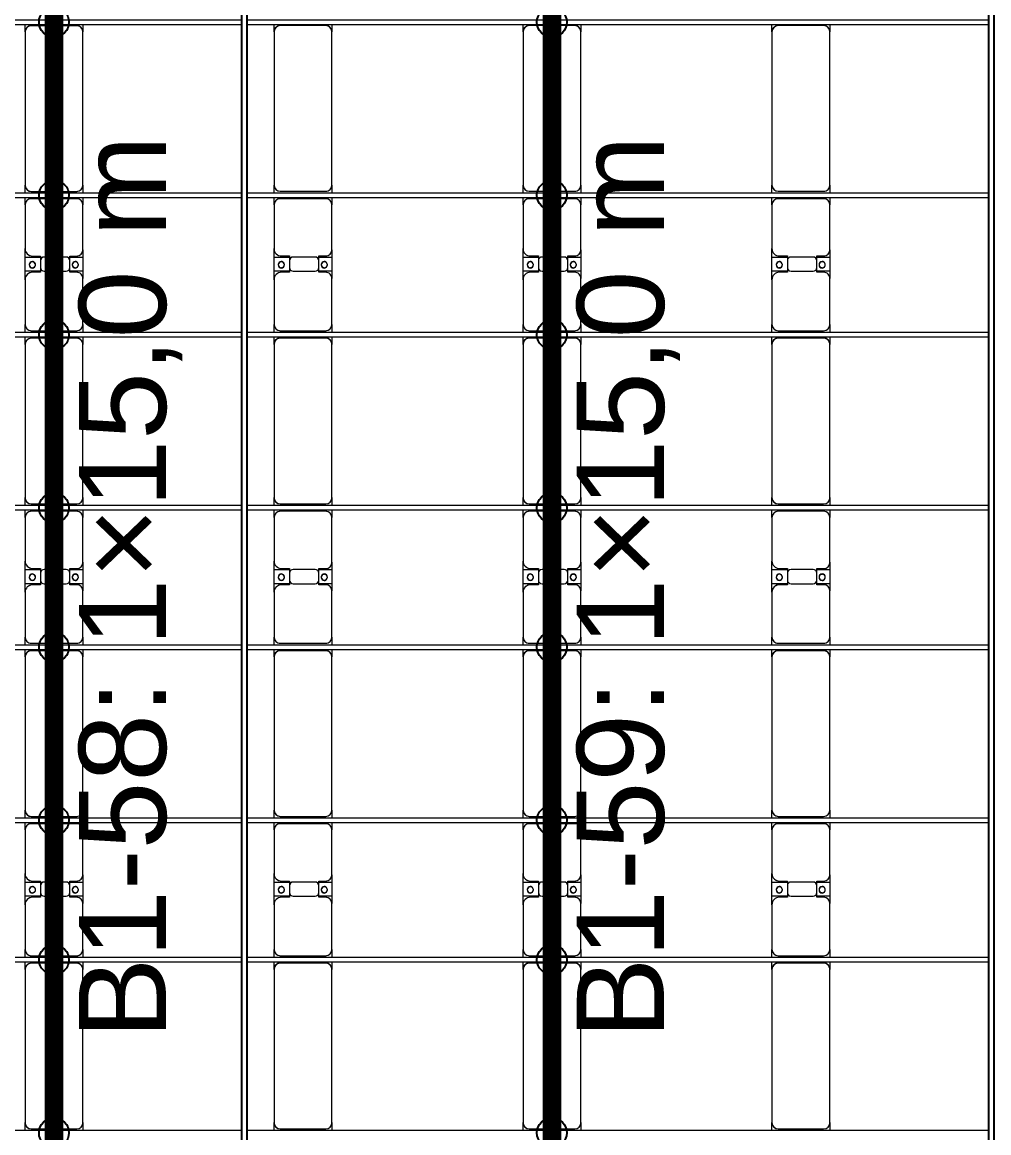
# Model space of a CAD drawing. Header units: millimetres. Extents: x -496478 to -186190, y -204059 to -87354.
# Drawn here: x -392996 to -385232, y -165073 to -156153 of the extents above; entities that cross this region are included whole.
import ezdxf

# ---------------------------------------------------------------- set-up
doc = ezdxf.new("R2010")
doc.units = ezdxf.units.MM
for name, color, linetype, lineweight in [('A-DETL-MBND', 5, 'Continuous', 9), ('A-GENM', 13, 'Continuous', 9), ('S-BEAM', 12, 'Continuous', 9)]:
    doc.layers.add(name, color=color, linetype=linetype, lineweight=lineweight)
doc.layers.add('GC-GHI CHU', color=2, linetype='Continuous')
doc.layers.add('GC-HOP 40x60 GIA CUONG', color=1, linetype='Continuous')
doc.styles.add('GC_VN', font='arial.ttf')

# ---------------------------------------------------------------- blocks, each defined once
blk = doc.blocks.new('Dai phao do pin - DẢI PHAO ĐỠ PIN-V24-BỐ TRÍ KHUNG KẾT CẤU BÈ PIN 01')
at = {"layer": 'A-DETL-MBND', "color": 8}
for p, q in [((1828, 241.6), (1889.7, 241.6)), ((1839.7, 191.6), (1839.7, -173.4)), ((3120.3, 241.6), (1889.7, 241.6)), ((3120.3, 241.6), (3178, 241.6)), ((3170.3, -173.4), (3170.3, 191.6)), ((3218, 241.6), (3279.7, 241.6)), ((3229.7, 191.6), (3229.7, -173.4)), ((3639.7, 241.6), (3279.7, 241.6)), ((3639.7, 241.6), (3822.2, 241.6)), ((3699.7, 118.2), (3699.7, 181.6)), ((3707.8, 241.6), (3890.3, 241.6)), ((3707.8, 118.2), (3707.8, 241.6)), ((3822.2, 241.6), (3822.2, 118.2)), ((3830.3, 181.6), (3830.3, 118.2)), ((4240.3, 241.6), (3890.3, 241.6)), ((4240.3, 241.6), (4298, 241.6)), ((4290.3, -173.4), (4290.3, 191.6)), ((4338, 241.6), (4399.7, 241.6)), ((4349.7, 191.6), (4349.7, -173.4)), ((5630.3, 241.6), (4399.7, 241.6)), ((5630.3, 241.6), (5688, 241.6)), ((5680.3, -173.4), (5680.3, 191.6)), ((5728, 241.6), (5789.7, 241.6)), ((5739.7, 191.6), (5739.7, -173.4)), ((6149.7, 241.6), (5789.7, 241.6)), ((6149.7, 241.6), (6332.2, 241.6)), ((6209.7, 118.2), (6209.7, 181.6)), ((6217.8, 241.6), (6400.3, 241.6)), ((6217.8, 118.2), (6217.8, 241.6)), ((6332.2, 241.6), (6332.2, 118.2)), ((6340.3, 181.6), (6340.3, 118.2)), ((6750.3, 241.6), (6400.3, 241.6)), ((6750.3, 241.6), (6808, 241.6)), ((6800.3, -173.4), (6800.3, 191.6)), ((6848, 241.6), (6909.7, 241.6)), ((6859.7, 191.6), (6859.7, -173.4)), ((8140.3, 241.6), (6909.7, 241.6)), ((8140.3, 241.6), (8198, 241.6)), ((8190.3, -173.4), (8190.3, 191.6)), ((8238, 241.6), (8299.7, 241.6)), ((8249.7, 191.6), (8249.7, -173.4)), ((8659.7, 241.6), (8299.7, 241.6)), ((8659.7, 241.6), (8842.2, 241.6)), ((8719.7, 118.2), (8719.7, 181.6)), ((8727.8, 241.6), (8910.3, 241.6)), ((8727.8, 118.2), (8727.8, 241.6)), ((8842.2, 241.6), (8842.2, 118.2)), ((8850.3, 181.6), (8850.3, 118.2)), ((9260.3, 241.6), (8910.3, 241.6)), ((9260.3, 241.6), (9318, 241.6)), ((9310.3, -173.4), (9310.3, 191.6)), ((9358, 241.6), (9419.7, 241.6)), ((9369.7, 191.6), (9369.7, -173.4)), ((10650.3, 241.6), (9419.7, 241.6)), ((10650.3, 241.6), (10708, 241.6)), ((10700.3, -173.4), (10700.3, 191.6)), ((3792.2, 118.2), (3699.7, 118.2)), ((3830.3, 118.2), (3737.8, 118.2)), ((6302.2, 118.2), (6209.7, 118.2)), ((6340.3, 118.2), (6247.8, 118.2)), ((8812.2, 118.2), (8719.7, 118.2)), ((8850.3, 118.2), (8757.8, 118.2)), ((3707.8, 88.2), (3707.8, -88.2)), ((3822.2, -88.2), (3822.2, 88.2)), ((6217.8, 88.2), (6217.8, -88.2)), ((6332.2, -88.2), (6332.2, 88.2)), ((8727.8, 88.2), (8727.8, -88.2)), ((8842.2, -88.2), (8842.2, 88.2)), ((3699.7, -173.4), (3699.7, -118.2)), ((3699.7, -118.2), (3792.2, -118.2)), ((3707.8, -223.4), (3707.8, -118.2)), ((3737.8, -118.2), (3830.3, -118.2)), ((3822.2, -118.2), (3822.2, -223.4)), ((3830.3, -118.2), (3830.3, -173.4)), ((6209.7, -173.4), (6209.7, -118.2)), ((6209.7, -118.2), (6302.2, -118.2)), ((6217.8, -223.4), (6217.8, -118.2)), ((6247.8, -118.2), (6340.3, -118.2)), ((6332.2, -118.2), (6332.2, -223.4)), ((6340.3, -118.2), (6340.3, -173.4)), ((8719.7, -173.4), (8719.7, -118.2)), ((8719.7, -118.2), (8812.2, -118.2)), ((8727.8, -223.4), (8727.8, -118.2)), ((8757.8, -118.2), (8850.3, -118.2)), ((8842.2, -118.2), (8842.2, -223.4)), ((8850.3, -118.2), (8850.3, -173.4)), ((1889.7, -223.4), (1828, -223.4)), ((1889.7, -223.4), (3120.3, -223.4)), ((3178, -223.4), (3120.3, -223.4)), ((3279.7, -223.4), (3218, -223.4)), ((3279.7, -223.4), (3649.7, -223.4)), ((3822.2, -223.4), (3649.7, -223.4)), ((3880.3, -223.4), (3707.8, -223.4)), ((3880.3, -223.4), (4240.3, -223.4)), ((4298, -223.4), (4240.3, -223.4)), ((4399.7, -223.4), (4338, -223.4)), ((4399.7, -223.4), (5630.3, -223.4)), ((5688, -223.4), (5630.3, -223.4)), ((5789.7, -223.4), (5728, -223.4)), ((5789.7, -223.4), (6159.7, -223.4)), ((6332.2, -223.4), (6159.7, -223.4)), ((6390.3, -223.4), (6217.8, -223.4)), ((6390.3, -223.4), (6750.3, -223.4)), ((6808, -223.4), (6750.3, -223.4)), ((6909.7, -223.4), (6848, -223.4)), ((6909.7, -223.4), (8140.3, -223.4)), ((8198, -223.4), (8140.3, -223.4)), ((8299.7, -223.4), (8238, -223.4)), ((8299.7, -223.4), (8669.7, -223.4)), ((8842.2, -223.4), (8669.7, -223.4)), ((8900.3, -223.4), (8727.8, -223.4)), ((8900.3, -223.4), (9260.3, -223.4)), ((9318, -223.4), (9260.3, -223.4)), ((9419.7, -223.4), (9358, -223.4)), ((9419.7, -223.4), (10650.3, -223.4)), ((10708, -223.4), (10650.3, -223.4))]:
    blk.add_line(p, q, dxfattribs=at)
for centre, radius, start, end in [((1889.7, 191.6), 50, 90, 180), ((1889.7, 191.6), 50, 105, 180), ((3120.3, 191.6), 50, 360, 90), ((3120.3, 191.6), 50, 15, 90), ((3279.7, 191.6), 50, 90, 180), ((3279.7, 191.6), 50, 135, 180), ((3639.7, 181.6), 60, 360, 90), ((3639.7, 181.6), 60, 360, 45), ((3758.6, 183.2), 25, 360, 180), ((3758.6, 183.2), 25, 180, 0), ((3761.4, 183.2), 25, 0, 180), ((3761.4, 183.2), 25, 180, 0), ((3761.4, 183.2), 25, 180, 195), ((3890.3, 181.6), 60, 90, 180), ((3890.3, 181.6), 60, 138.25129, 180), ((4240.3, 191.6), 50, 360, 90), ((4240.3, 191.6), 50, 360, 45), ((4399.7, 191.6), 50, 90, 180), ((4399.7, 191.6), 50, 105, 180), ((5630.3, 191.6), 50, 360, 90), ((5630.3, 191.6), 50, 15, 90), ((5789.7, 191.6), 50, 90, 180), ((5789.7, 191.6), 50, 135, 180), ((6149.7, 181.6), 60, 0, 90), ((6149.7, 181.6), 60, 0, 45), ((6268.6, 183.2), 25, 0, 180), ((6268.6, 183.2), 25, 180, 360), ((6271.4, 183.2), 25, 0, 180), ((6271.4, 183.2), 25, 180, 0), ((6271.4, 183.2), 25, 180, 195), ((6400.3, 181.6), 60, 90, 180), ((6400.3, 181.6), 60, 135, 180), ((6750.3, 191.6), 50, 360, 90), ((6750.3, 191.6), 50, 360, 45), ((6909.7, 191.6), 50, 90, 180), ((6909.7, 191.6), 50, 105, 180), ((8140.3, 191.6), 50, 360, 90), ((8140.3, 191.6), 50, 15, 90), ((8299.7, 191.6), 50, 90, 180), ((8299.7, 191.6), 50, 135, 180), ((8659.7, 181.6), 60, 0, 90), ((8659.7, 181.6), 60, 0, 45), ((8778.6, 183.2), 25, 360, 180), ((8778.6, 183.2), 25, 180, 360), ((8781.4, 183.2), 25, 360, 180), ((8781.4, 183.2), 25, 180, 0), ((8781.4, 183.2), 25, 180, 195), ((8910.3, 181.6), 60, 90, 180), ((8910.3, 181.6), 60, 135, 180), ((9260.3, 191.6), 50, 360, 90), ((9260.3, 191.6), 50, 360, 45), ((9419.7, 191.6), 50, 90, 180), ((9419.7, 191.6), 50, 105, 180), ((10650.3, 191.6), 50, 360, 90), ((10650.3, 191.6), 50, 15, 90), ((3737.8, 88.2), 30, 90, 180), ((3792.2, 88.2), 30, 360, 90), ((6247.8, 88.2), 30, 90, 180), ((6302.2, 88.2), 30, 360, 90), ((8757.8, 88.2), 30, 90, 180), ((8812.2, 88.2), 30, 360, 90), ((3737.8, -88.2), 30, 180, 270), ((3792.2, -88.2), 30, 270, 360), ((6247.8, -88.2), 30, 180, 270), ((6302.2, -88.2), 30, 270, 360), ((8757.8, -88.2), 30, 180, 270), ((8812.2, -88.2), 30, 270, 360), ((1889.7, -173.4), 50, 180, 270), ((1889.7, -173.4), 50, 180, 270), ((3120.3, -173.4), 50, 270, 360), ((3120.3, -173.4), 50, 285, 360), ((3279.7, -173.4), 50, 180, 270), ((3279.7, -173.4), 50, 180, 225), ((3649.7, -173.4), 50, 270, 360), ((3649.7, -173.4), 50, 315, 360), ((3758.6, -161.8), 25, 0, 180), ((3758.6, -161.8), 25, 180, 0), ((3761.4, -161.8), 25, 0, 180), ((3761.4, -161.8), 25, 120, 180), ((3761.4, -161.8), 25, 180, 0), ((3761.4, -161.8), 25, 75, 105), ((3758.6, -161.8), 25, 75, 90), ((3758.6, -161.8), 25, 30, 45), ((3758.6, -161.8), 25, 0, 15), ((3880.3, -173.4), 50, 180, 270), ((3880.3, -173.4), 50, 180, 225), ((4240.3, -173.4), 50, 270, 360), ((4240.3, -173.4), 50, 315, 360), ((4399.7, -173.4), 50, 180, 270), ((4399.7, -173.4), 50, 180, 270), ((5630.3, -173.4), 50, 270, 360), ((5630.3, -173.4), 50, 285, 360), ((5789.7, -173.4), 50, 180, 270), ((5789.7, -173.4), 50, 180, 225), ((6159.7, -173.4), 50, 270, 360), ((6159.7, -173.4), 50, 315, 360), ((6268.6, -161.8), 25, 0, 180), ((6268.6, -161.8), 25, 180, 0), ((6271.4, -161.8), 25, 0, 180), ((6271.4, -161.8), 25, 120, 180), ((6271.4, -161.8), 25, 180, 360), ((6271.4, -161.8), 25, 75, 105), ((6268.6, -161.8), 25, 75, 90), ((6268.6, -161.8), 25, 30, 45), ((6268.6, -161.8), 25, 0, 15), ((6390.3, -173.4), 50, 180, 270), ((6390.3, -173.4), 50, 180, 225), ((6750.3, -173.4), 50, 270, 360), ((6750.3, -173.4), 50, 315, 360), ((6909.7, -173.4), 50, 180, 270), ((6909.7, -173.4), 50, 180, 270), ((8140.3, -173.4), 50, 270, 360), ((8140.3, -173.4), 50, 285, 360), ((8299.7, -173.4), 50, 180, 270), ((8299.7, -173.4), 50, 180, 225), ((8669.7, -173.4), 50, 270, 0), ((8669.7, -173.4), 50, 315, 360), ((8778.6, -161.8), 25, 0, 180), ((8778.6, -161.8), 25, 180, 0), ((8781.4, -161.8), 25, 0, 180), ((8781.4, -161.8), 25, 120, 180), ((8781.4, -161.8), 25, 180, 0), ((8781.4, -161.8), 25, 75, 105), ((8778.6, -161.8), 25, 75, 90), ((8778.6, -161.8), 25, 30, 45), ((8778.6, -161.8), 25, 0, 15), ((8900.3, -173.4), 50, 180, 270), ((8900.3, -173.4), 50, 180, 225), ((9260.3, -173.4), 50, 270, 360), ((9260.3, -173.4), 50, 315, 360), ((9419.7, -173.4), 50, 180, 270), ((9419.7, -173.4), 50, 180, 225), ((10650.3, -173.4), 50, 270, 360), ((10650.3, -173.4), 50, 285, 360), ((9419.7, -173.4), 50, 234.23799, 270)]:
    blk.add_arc(centre, radius, start, end, dxfattribs=at)
blk = doc.blocks.new('Dai phao do pin - DẢI PHAO ĐỠ PIN-V25-BỐ TRÍ KHUNG KẾT CẤU BÈ PIN 01')
at = {"layer": 'A-DETL-MBND', "color": 8}
for p, q in [((1828, 241.6), (1889.7, 241.6)), ((1839.7, 191.6), (1839.7, -173.4)), ((3120.3, 241.6), (1889.7, 241.6)), ((3120.3, 241.6), (3178, 241.6)), ((3170.3, -173.4), (3170.3, 191.6)), ((3218, 241.6), (3279.7, 241.6)), ((3229.7, 191.6), (3229.7, -173.4)), ((3639.7, 241.6), (3279.7, 241.6)), ((3639.7, 241.6), (3822.2, 241.6)), ((3699.7, 118.2), (3699.7, 181.6)), ((3707.8, 241.6), (3890.3, 241.6)), ((3707.8, 118.2), (3707.8, 241.6)), ((3822.2, 241.6), (3822.2, 118.2)), ((3830.3, 181.6), (3830.3, 118.2)), ((4240.3, 241.6), (3890.3, 241.6)), ((4240.3, 241.6), (4298, 241.6)), ((4290.3, -173.4), (4290.3, 191.6)), ((4338, 241.6), (4399.7, 241.6)), ((4349.7, 191.6), (4349.7, -173.4)), ((5630.3, 241.6), (4399.7, 241.6)), ((5630.3, 241.6), (5688, 241.6)), ((5680.3, -173.4), (5680.3, 191.6)), ((5728, 241.6), (5789.7, 241.6)), ((5739.7, 191.6), (5739.7, -173.4)), ((6149.7, 241.6), (5789.7, 241.6)), ((6149.7, 241.6), (6332.2, 241.6)), ((6209.7, 118.2), (6209.7, 181.6)), ((6217.8, 241.6), (6400.3, 241.6)), ((6217.8, 118.2), (6217.8, 241.6)), ((6332.2, 241.6), (6332.2, 118.2)), ((6340.3, 181.6), (6340.3, 118.2)), ((6750.3, 241.6), (6400.3, 241.6)), ((6750.3, 241.6), (6808, 241.6)), ((6800.3, -173.4), (6800.3, 191.6)), ((6848, 241.6), (6909.7, 241.6)), ((6859.7, 191.6), (6859.7, -173.4)), ((8140.3, 241.6), (6909.7, 241.6)), ((8140.3, 241.6), (8198, 241.6)), ((8190.3, -173.4), (8190.3, 191.6)), ((8238, 241.6), (8299.7, 241.6)), ((8249.7, 191.6), (8249.7, -173.4)), ((8659.7, 241.6), (8299.7, 241.6)), ((8659.7, 241.6), (8842.2, 241.6)), ((8719.7, 118.2), (8719.7, 181.6)), ((8727.8, 241.6), (8910.3, 241.6)), ((8727.8, 118.2), (8727.8, 241.6)), ((8842.2, 241.6), (8842.2, 118.2)), ((8850.3, 181.6), (8850.3, 118.2)), ((9260.3, 241.6), (8910.3, 241.6)), ((9260.3, 241.6), (9318, 241.6)), ((9310.3, -173.4), (9310.3, 191.6)), ((9358, 241.6), (9419.7, 241.6)), ((9369.7, 191.6), (9369.7, -173.4)), ((10650.3, 241.6), (9419.7, 241.6)), ((10650.3, 241.6), (10708, 241.6)), ((10700.3, -173.4), (10700.3, 191.6)), ((3792.2, 118.2), (3699.7, 118.2)), ((3830.3, 118.2), (3737.8, 118.2)), ((6302.2, 118.2), (6209.7, 118.2)), ((6340.3, 118.2), (6247.8, 118.2)), ((8812.2, 118.2), (8719.7, 118.2)), ((8850.3, 118.2), (8757.8, 118.2)), ((3707.8, 88.2), (3707.8, -88.2)), ((3822.2, -88.2), (3822.2, 88.2)), ((6217.8, 88.2), (6217.8, -88.2)), ((6332.2, -88.2), (6332.2, 88.2)), ((8727.8, 88.2), (8727.8, -88.2)), ((8842.2, -88.2), (8842.2, 88.2)), ((3699.7, -173.4), (3699.7, -118.2)), ((3699.7, -118.2), (3792.2, -118.2)), ((3707.8, -223.4), (3707.8, -118.2)), ((3737.8, -118.2), (3830.3, -118.2)), ((3822.2, -118.2), (3822.2, -223.4)), ((3830.3, -118.2), (3830.3, -173.4)), ((6209.7, -173.4), (6209.7, -118.2)), ((6209.7, -118.2), (6302.2, -118.2)), ((6217.8, -223.4), (6217.8, -118.2)), ((6247.8, -118.2), (6340.3, -118.2)), ((6332.2, -118.2), (6332.2, -223.4)), ((6340.3, -118.2), (6340.3, -173.4)), ((8719.7, -173.4), (8719.7, -118.2)), ((8719.7, -118.2), (8812.2, -118.2)), ((8727.8, -223.4), (8727.8, -118.2)), ((8757.8, -118.2), (8850.3, -118.2)), ((8842.2, -118.2), (8842.2, -223.4)), ((8850.3, -118.2), (8850.3, -173.4)), ((1889.7, -223.4), (1828, -223.4)), ((1889.7, -223.4), (3120.3, -223.4)), ((3178, -223.4), (3120.3, -223.4)), ((3279.7, -223.4), (3218, -223.4)), ((3279.7, -223.4), (3649.7, -223.4)), ((3822.2, -223.4), (3649.7, -223.4)), ((3880.3, -223.4), (3707.8, -223.4)), ((3880.3, -223.4), (4240.3, -223.4)), ((4298, -223.4), (4240.3, -223.4)), ((4399.7, -223.4), (4338, -223.4)), ((4399.7, -223.4), (5630.3, -223.4)), ((5688, -223.4), (5630.3, -223.4)), ((5789.7, -223.4), (5728, -223.4)), ((5789.7, -223.4), (6159.7, -223.4)), ((6332.2, -223.4), (6159.7, -223.4)), ((6390.3, -223.4), (6217.8, -223.4)), ((6390.3, -223.4), (6750.3, -223.4)), ((6808, -223.4), (6750.3, -223.4)), ((6909.7, -223.4), (6848, -223.4)), ((6909.7, -223.4), (8140.3, -223.4)), ((8198, -223.4), (8140.3, -223.4)), ((8299.7, -223.4), (8238, -223.4)), ((8299.7, -223.4), (8669.7, -223.4)), ((8842.2, -223.4), (8669.7, -223.4)), ((8900.3, -223.4), (8727.8, -223.4)), ((8900.3, -223.4), (9260.3, -223.4)), ((9318, -223.4), (9260.3, -223.4)), ((9419.7, -223.4), (9358, -223.4)), ((9419.7, -223.4), (10650.3, -223.4)), ((10708, -223.4), (10650.3, -223.4))]:
    blk.add_line(p, q, dxfattribs=at)
for centre, radius, start, end in [((1889.7, 191.6), 50, 90, 180), ((1889.7, 191.6), 50, 105, 180), ((3120.3, 191.6), 50, 360, 90), ((3120.3, 191.6), 50, 15, 90), ((3279.7, 191.6), 50, 90, 180), ((3279.7, 191.6), 50, 135, 180), ((3639.7, 181.6), 60, 360, 90), ((3639.7, 181.6), 60, 360, 45), ((3758.6, 183.2), 25, 360, 180), ((3758.6, 183.2), 25, 180, 0), ((3761.4, 183.2), 25, 0, 180), ((3761.4, 183.2), 25, 180, 0), ((3761.4, 183.2), 25, 180, 195), ((3890.3, 181.6), 60, 90, 180), ((3890.3, 181.6), 60, 138.29295, 180), ((4240.3, 191.6), 50, 360, 90), ((4240.3, 191.6), 50, 360, 45), ((4399.7, 191.6), 50, 90, 180), ((4399.7, 191.6), 50, 105, 180), ((5630.3, 191.6), 50, 360, 90), ((5630.3, 191.6), 50, 15, 90), ((5789.7, 191.6), 50, 90, 180), ((5789.7, 191.6), 50, 135, 180), ((6149.7, 181.6), 60, 0, 90), ((6149.7, 181.6), 60, 0, 45), ((6268.6, 183.2), 25, 0, 180), ((6268.6, 183.2), 25, 180, 360), ((6271.4, 183.2), 25, 0, 180), ((6271.4, 183.2), 25, 180, 0), ((6271.4, 183.2), 25, 180, 195), ((6400.3, 181.6), 60, 90, 180), ((6400.3, 181.6), 60, 135, 180), ((6750.3, 191.6), 50, 360, 90), ((6750.3, 191.6), 50, 360, 45), ((6909.7, 191.6), 50, 90, 180), ((6909.7, 191.6), 50, 105, 180), ((8140.3, 191.6), 50, 360, 90), ((8140.3, 191.6), 50, 15, 90), ((8299.7, 191.6), 50, 90, 180), ((8299.7, 191.6), 50, 135, 180), ((8659.7, 181.6), 60, 0, 90), ((8659.7, 181.6), 60, 0, 45), ((8778.6, 183.2), 25, 360, 180), ((8778.6, 183.2), 25, 180, 360), ((8781.4, 183.2), 25, 360, 180), ((8781.4, 183.2), 25, 180, 0), ((8781.4, 183.2), 25, 180, 195), ((8910.3, 181.6), 60, 90, 180), ((8910.3, 181.6), 60, 135, 180), ((9260.3, 191.6), 50, 360, 90), ((9260.3, 191.6), 50, 360, 45), ((9419.7, 191.6), 50, 90, 180), ((9419.7, 191.6), 50, 105, 180), ((10650.3, 191.6), 50, 360, 90), ((10650.3, 191.6), 50, 15, 90), ((3737.8, 88.2), 30, 90, 180), ((3792.2, 88.2), 30, 360, 90), ((6247.8, 88.2), 30, 90, 180), ((6302.2, 88.2), 30, 360, 90), ((8757.8, 88.2), 30, 90, 180), ((8812.2, 88.2), 30, 360, 90), ((3737.8, -88.2), 30, 180, 270), ((3792.2, -88.2), 30, 270, 360), ((6247.8, -88.2), 30, 180, 270), ((6302.2, -88.2), 30, 270, 360), ((8757.8, -88.2), 30, 180, 270), ((8812.2, -88.2), 30, 270, 360), ((1889.7, -173.4), 50, 180, 270), ((1889.7, -173.4), 50, 180, 270), ((3120.3, -173.4), 50, 270, 360), ((3120.3, -173.4), 50, 285, 360), ((3279.7, -173.4), 50, 180, 270), ((3279.7, -173.4), 50, 180, 225), ((3649.7, -173.4), 50, 270, 360), ((3649.7, -173.4), 50, 315, 360), ((3758.6, -161.8), 25, 0, 180), ((3758.6, -161.8), 25, 180, 0), ((3761.4, -161.8), 25, 0, 180), ((3761.4, -161.8), 25, 120, 180), ((3761.4, -161.8), 25, 180, 0), ((3761.4, -161.8), 25, 75, 105), ((3758.6, -161.8), 25, 75, 90), ((3758.6, -161.8), 25, 30, 45), ((3758.6, -161.8), 25, 0, 15), ((3880.3, -173.4), 50, 180, 270), ((3880.3, -173.4), 50, 180, 225), ((4240.3, -173.4), 50, 270, 360), ((4240.3, -173.4), 50, 315, 360), ((4399.7, -173.4), 50, 180, 270), ((4399.7, -173.4), 50, 180, 270), ((5630.3, -173.4), 50, 270, 360), ((5630.3, -173.4), 50, 285, 360), ((5789.7, -173.4), 50, 180, 270), ((5789.7, -173.4), 50, 180, 225), ((6159.7, -173.4), 50, 270, 360), ((6159.7, -173.4), 50, 315, 360), ((6268.6, -161.8), 25, 0, 180), ((6268.6, -161.8), 25, 180, 0), ((6271.4, -161.8), 25, 0, 180), ((6271.4, -161.8), 25, 120, 180), ((6271.4, -161.8), 25, 180, 360), ((6271.4, -161.8), 25, 75, 105), ((6268.6, -161.8), 25, 75, 90), ((6268.6, -161.8), 25, 30, 45), ((6268.6, -161.8), 25, 0, 15), ((6390.3, -173.4), 50, 180, 270), ((6390.3, -173.4), 50, 180, 225), ((6750.3, -173.4), 50, 270, 360), ((6750.3, -173.4), 50, 315, 360), ((6909.7, -173.4), 50, 180, 270), ((6909.7, -173.4), 50, 180, 270), ((8140.3, -173.4), 50, 270, 360), ((8140.3, -173.4), 50, 285, 360), ((8299.7, -173.4), 50, 180, 270), ((8299.7, -173.4), 50, 180, 225), ((8669.7, -173.4), 50, 270, 0), ((8669.7, -173.4), 50, 315, 360), ((8778.6, -161.8), 25, 0, 180), ((8778.6, -161.8), 25, 180, 0), ((8781.4, -161.8), 25, 0, 180), ((8781.4, -161.8), 25, 120, 180), ((8781.4, -161.8), 25, 180, 0), ((8781.4, -161.8), 25, 75, 105), ((8778.6, -161.8), 25, 75, 90), ((8778.6, -161.8), 25, 30, 45), ((8778.6, -161.8), 25, 0, 15), ((8900.3, -173.4), 50, 180, 270), ((8900.3, -173.4), 50, 180, 225), ((9260.3, -173.4), 50, 270, 360), ((9260.3, -173.4), 50, 315, 360), ((9419.7, -173.4), 50, 180, 270), ((9419.7, -173.4), 50, 180, 225), ((10650.3, -173.4), 50, 270, 360), ((10650.3, -173.4), 50, 285, 360), ((9419.7, -173.4), 50, 234.19963, 270)]:
    blk.add_arc(centre, radius, start, end, dxfattribs=at)
blk = doc.blocks.new('Dai phao do pin - DẢI PHAO ĐỠ PIN-V26-BỐ TRÍ KHUNG KẾT CẤU BÈ PIN 01')
at = {"layer": 'A-DETL-MBND', "color": 8}
for p, q in [((1828, 241.6), (1889.7, 241.6)), ((1839.7, 191.6), (1839.7, -173.4)), ((3120.3, 241.6), (1889.7, 241.6)), ((3120.3, 241.6), (3178, 241.6)), ((3170.3, -173.4), (3170.3, 191.6)), ((3218, 241.6), (3279.7, 241.6)), ((3229.7, 191.6), (3229.7, -173.4)), ((3639.7, 241.6), (3279.7, 241.6)), ((3639.7, 241.6), (3822.2, 241.6)), ((3699.7, 118.2), (3699.7, 181.6)), ((3707.8, 241.6), (3890.3, 241.6)), ((3707.8, 118.2), (3707.8, 241.6)), ((3822.2, 241.6), (3822.2, 118.2)), ((3830.3, 181.6), (3830.3, 118.2)), ((4240.3, 241.6), (3890.3, 241.6)), ((4240.3, 241.6), (4298, 241.6)), ((4290.3, -173.4), (4290.3, 191.6)), ((4338, 241.6), (4399.7, 241.6)), ((4349.7, 191.6), (4349.7, -173.4)), ((5630.3, 241.6), (4399.7, 241.6)), ((5630.3, 241.6), (5688, 241.6)), ((5680.3, -173.4), (5680.3, 191.6)), ((5728, 241.6), (5789.7, 241.6)), ((5739.7, 191.6), (5739.7, -173.4)), ((6149.7, 241.6), (5789.7, 241.6)), ((6149.7, 241.6), (6332.2, 241.6)), ((6209.7, 118.2), (6209.7, 181.6)), ((6217.8, 241.6), (6400.3, 241.6)), ((6217.8, 118.2), (6217.8, 241.6)), ((6332.2, 241.6), (6332.2, 118.2)), ((6340.3, 181.6), (6340.3, 118.2)), ((6750.3, 241.6), (6400.3, 241.6)), ((6750.3, 241.6), (6808, 241.6)), ((6800.3, -173.4), (6800.3, 191.6)), ((6848, 241.6), (6909.7, 241.6)), ((6859.7, 191.6), (6859.7, -173.4)), ((8140.3, 241.6), (6909.7, 241.6)), ((8140.3, 241.6), (8198, 241.6)), ((8190.3, -173.4), (8190.3, 191.6)), ((8238, 241.6), (8299.7, 241.6)), ((8249.7, 191.6), (8249.7, -173.4)), ((8659.7, 241.6), (8299.7, 241.6)), ((8659.7, 241.6), (8842.2, 241.6)), ((8719.7, 118.2), (8719.7, 181.6)), ((8727.8, 241.6), (8910.3, 241.6)), ((8727.8, 118.2), (8727.8, 241.6)), ((8842.2, 241.6), (8842.2, 118.2)), ((8850.3, 181.6), (8850.3, 118.2)), ((9260.3, 241.6), (8910.3, 241.6)), ((9260.3, 241.6), (9318, 241.6)), ((9310.3, -173.4), (9310.3, 191.6)), ((9358, 241.6), (9419.7, 241.6)), ((9369.7, 191.6), (9369.7, -173.4)), ((10650.3, 241.6), (9419.7, 241.6)), ((10650.3, 241.6), (10708, 241.6)), ((10700.3, -173.4), (10700.3, 191.6)), ((3792.2, 118.2), (3699.7, 118.2)), ((3830.3, 118.2), (3737.8, 118.2)), ((6302.2, 118.2), (6209.7, 118.2)), ((6340.3, 118.2), (6247.8, 118.2)), ((8812.2, 118.2), (8719.7, 118.2)), ((8850.3, 118.2), (8757.8, 118.2)), ((3707.8, 88.2), (3707.8, -88.2)), ((3822.2, -88.2), (3822.2, 88.2)), ((6217.8, 88.2), (6217.8, -88.2)), ((6332.2, -88.2), (6332.2, 88.2)), ((8727.8, 88.2), (8727.8, -88.2)), ((8842.2, -88.2), (8842.2, 88.2)), ((3699.7, -173.4), (3699.7, -118.2)), ((3699.7, -118.2), (3792.2, -118.2)), ((3707.8, -223.4), (3707.8, -122)), ((3737.8, -118.2), (3830.3, -118.2)), ((3822.2, -122), (3822.2, -223.4)), ((3830.3, -118.2), (3830.3, -173.4)), ((6209.7, -173.4), (6209.7, -118.2)), ((6209.7, -118.2), (6302.2, -118.2)), ((6217.8, -223.4), (6217.8, -122)), ((6247.8, -118.2), (6340.3, -118.2)), ((6332.2, -122), (6332.2, -223.4)), ((6340.3, -118.2), (6340.3, -173.4)), ((8719.7, -173.4), (8719.7, -118.2)), ((8719.7, -118.2), (8812.2, -118.2)), ((8727.8, -223.4), (8727.8, -122)), ((8757.8, -118.2), (8850.3, -118.2)), ((8842.2, -122), (8842.2, -223.4)), ((8850.3, -118.2), (8850.3, -173.4)), ((1889.7, -223.4), (1828, -223.4)), ((1889.7, -223.4), (3120.3, -223.4)), ((3178, -223.4), (3120.3, -223.4)), ((3279.7, -223.4), (3218, -223.4)), ((3279.7, -223.4), (3649.7, -223.4)), ((3822.2, -223.4), (3649.7, -223.4)), ((3880.3, -223.4), (3707.8, -223.4)), ((3880.3, -223.4), (4240.3, -223.4)), ((4298, -223.4), (4240.3, -223.4)), ((4399.7, -223.4), (4338, -223.4)), ((4399.7, -223.4), (5630.3, -223.4)), ((5688, -223.4), (5630.3, -223.4)), ((5789.7, -223.4), (5728, -223.4)), ((5789.7, -223.4), (6159.7, -223.4)), ((6332.2, -223.4), (6159.7, -223.4)), ((6390.3, -223.4), (6217.8, -223.4)), ((6390.3, -223.4), (6750.3, -223.4)), ((6808, -223.4), (6750.3, -223.4)), ((6909.7, -223.4), (6848, -223.4)), ((6909.7, -223.4), (8140.3, -223.4)), ((8198, -223.4), (8140.3, -223.4)), ((8299.7, -223.4), (8238, -223.4)), ((8299.7, -223.4), (8669.7, -223.4)), ((8842.2, -223.4), (8669.7, -223.4)), ((8900.3, -223.4), (8727.8, -223.4)), ((8900.3, -223.4), (9260.3, -223.4)), ((9318, -223.4), (9260.3, -223.4)), ((9419.7, -223.4), (9358, -223.4)), ((9419.7, -223.4), (10650.3, -223.4)), ((10708, -223.4), (10650.3, -223.4))]:
    blk.add_line(p, q, dxfattribs=at)
for centre, radius, start, end in [((1889.7, 191.6), 50, 90, 180), ((1889.7, 191.6), 50, 105, 180), ((3120.3, 191.6), 50, 360, 90), ((3120.3, 191.6), 50, 15, 90), ((3279.7, 191.6), 50, 90, 180), ((3279.7, 191.6), 50, 135, 180), ((3639.7, 181.6), 60, 360, 90), ((3639.7, 181.6), 60, 360, 45), ((3758.6, 183.2), 25, 360, 180), ((3758.6, 183.2), 25, 180, 0), ((3761.4, 183.2), 25, 0, 180), ((3761.4, 183.2), 25, 180, 0), ((3761.4, 183.2), 25, 180, 195), ((3890.3, 181.6), 60, 90, 180), ((3890.3, 181.6), 60, 138.33461, 180), ((4240.3, 191.6), 50, 360, 90), ((4240.3, 191.6), 50, 360, 45), ((4399.7, 191.6), 50, 90, 180), ((4399.7, 191.6), 50, 105, 180), ((5630.3, 191.6), 50, 360, 90), ((5630.3, 191.6), 50, 15, 90), ((5789.7, 191.6), 50, 90, 180), ((5789.7, 191.6), 50, 135, 180), ((6149.7, 181.6), 60, 0, 90), ((6149.7, 181.6), 60, 0, 45), ((6268.6, 183.2), 25, 0, 180), ((6268.6, 183.2), 25, 180, 360), ((6271.4, 183.2), 25, 0, 180), ((6271.4, 183.2), 25, 180, 0), ((6271.4, 183.2), 25, 180, 195), ((6400.3, 181.6), 60, 90, 180), ((6400.3, 181.6), 60, 135, 180), ((6750.3, 191.6), 50, 360, 90), ((6750.3, 191.6), 50, 360, 45), ((6909.7, 191.6), 50, 90, 180), ((6909.7, 191.6), 50, 105, 180), ((8140.3, 191.6), 50, 360, 90), ((8140.3, 191.6), 50, 15, 90), ((8299.7, 191.6), 50, 90, 180), ((8299.7, 191.6), 50, 135, 180), ((8659.7, 181.6), 60, 0, 90), ((8659.7, 181.6), 60, 0, 45), ((8778.6, 183.2), 25, 360, 180), ((8778.6, 183.2), 25, 180, 360), ((8781.4, 183.2), 25, 360, 180), ((8781.4, 183.2), 25, 180, 0), ((8781.4, 183.2), 25, 180, 195), ((8910.3, 181.6), 60, 90, 180), ((8910.3, 181.6), 60, 135, 180), ((9260.3, 191.6), 50, 360, 90), ((9260.3, 191.6), 50, 360, 45), ((9419.7, 191.6), 50, 90, 180), ((9419.7, 191.6), 50, 105, 180), ((10650.3, 191.6), 50, 360, 90), ((10650.3, 191.6), 50, 15, 90), ((3737.8, 88.2), 30, 90, 180), ((3792.2, 88.2), 30, 360, 90), ((6247.8, 88.2), 30, 90, 180), ((6302.2, 88.2), 30, 360, 90), ((8757.8, 88.2), 30, 90, 180), ((8812.2, 88.2), 30, 360, 90), ((3737.8, -88.2), 30, 180, 270), ((3792.2, -88.2), 30, 270, 360), ((6247.8, -88.2), 30, 180, 270), ((6302.2, -88.2), 30, 270, 360), ((8757.8, -88.2), 30, 180, 270), ((8812.2, -88.2), 30, 270, 360), ((1889.7, -173.4), 50, 180, 270), ((1889.7, -173.4), 50, 180, 270), ((3120.3, -173.4), 50, 270, 360), ((3120.3, -173.4), 50, 285, 360), ((3279.7, -173.4), 50, 180, 270), ((3279.7, -173.4), 50, 180, 225), ((3649.7, -173.4), 50, 270, 360), ((3649.7, -173.4), 50, 315, 360), ((3758.6, -161.8), 25, 0, 180), ((3758.6, -161.8), 25, 180, 0), ((3761.4, -161.8), 25, 0, 180), ((3761.4, -161.8), 25, 120, 180), ((3761.4, -161.8), 25, 180, 0), ((3761.4, -161.8), 25, 75, 105), ((3758.6, -161.8), 25, 75, 90), ((3758.6, -161.8), 25, 30, 45), ((3758.6, -161.8), 25, 0, 15), ((3880.3, -173.4), 50, 180, 270), ((3880.3, -173.4), 50, 180, 225), ((4240.3, -173.4), 50, 270, 360), ((4240.3, -173.4), 50, 315, 360), ((4399.7, -173.4), 50, 180, 270), ((4399.7, -173.4), 50, 180, 270), ((5630.3, -173.4), 50, 270, 360), ((5630.3, -173.4), 50, 285, 360), ((5789.7, -173.4), 50, 180, 270), ((5789.7, -173.4), 50, 180, 225), ((6159.7, -173.4), 50, 270, 360), ((6159.7, -173.4), 50, 315, 360), ((6268.6, -161.8), 25, 0, 180), ((6268.6, -161.8), 25, 180, 0), ((6271.4, -161.8), 25, 0, 180), ((6271.4, -161.8), 25, 120, 180), ((6271.4, -161.8), 25, 180, 360), ((6271.4, -161.8), 25, 75, 105), ((6268.6, -161.8), 25, 75, 90), ((6268.6, -161.8), 25, 30, 45), ((6268.6, -161.8), 25, 0, 15), ((6390.3, -173.4), 50, 180, 270), ((6390.3, -173.4), 50, 180, 225), ((6750.3, -173.4), 50, 270, 360), ((6750.3, -173.4), 50, 315, 360), ((6909.7, -173.4), 50, 180, 270), ((6909.7, -173.4), 50, 180, 270), ((8140.3, -173.4), 50, 270, 360), ((8140.3, -173.4), 50, 285, 360), ((8299.7, -173.4), 50, 180, 270), ((8299.7, -173.4), 50, 180, 225), ((8669.7, -173.4), 50, 270, 0), ((8669.7, -173.4), 50, 315, 360), ((8778.6, -161.8), 25, 0, 180), ((8778.6, -161.8), 25, 180, 0), ((8781.4, -161.8), 25, 0, 180), ((8781.4, -161.8), 25, 120, 180), ((8781.4, -161.8), 25, 180, 0), ((8781.4, -161.8), 25, 75, 105), ((8778.6, -161.8), 25, 75, 90), ((8778.6, -161.8), 25, 30, 45), ((8778.6, -161.8), 25, 0, 15), ((8900.3, -173.4), 50, 180, 270), ((8900.3, -173.4), 50, 180, 225), ((9260.3, -173.4), 50, 270, 360), ((9260.3, -173.4), 50, 315, 360), ((9419.7, -173.4), 50, 180, 270), ((9419.7, -173.4), 50, 180, 225), ((10650.3, -173.4), 50, 270, 360), ((10650.3, -173.4), 50, 285, 360), ((9419.7, -173.4), 50, 234.16127, 270)]:
    blk.add_arc(centre, radius, start, end, dxfattribs=at)
blk = doc.blocks.new('Dai phao do pin - DẢI PHAO ĐỠ PIN-V27-BỐ TRÍ KHUNG KẾT CẤU BÈ PIN 01')
at = {"layer": 'A-DETL-MBND', "color": 8}
for p, q in [((1828, 241.6), (1889.7, 241.6)), ((1839.7, 191.6), (1839.7, -173.4)), ((3120.3, 241.6), (1889.7, 241.6)), ((3120.3, 241.6), (3178, 241.6)), ((3170.3, -173.4), (3170.3, 191.6)), ((3218, 241.6), (3279.7, 241.6)), ((3229.7, 191.6), (3229.7, -173.4)), ((3639.7, 241.6), (3279.7, 241.6)), ((3639.7, 241.6), (3822.2, 241.6)), ((3699.7, 118.2), (3699.7, 181.6)), ((3707.8, 241.6), (3890.3, 241.6)), ((3707.8, 118.2), (3707.8, 241.6)), ((3822.2, 241.6), (3822.2, 118.2)), ((3830.3, 181.6), (3830.3, 118.2)), ((4240.3, 241.6), (3890.3, 241.6)), ((4240.3, 241.6), (4298, 241.6)), ((4290.3, -173.4), (4290.3, 191.6)), ((4338, 241.6), (4399.7, 241.6)), ((4349.7, 191.6), (4349.7, -173.4)), ((5630.3, 241.6), (4399.7, 241.6)), ((5630.3, 241.6), (5688, 241.6)), ((5680.3, -173.4), (5680.3, 191.6)), ((5728, 241.6), (5789.7, 241.6)), ((5739.7, 191.6), (5739.7, -173.4)), ((6149.7, 241.6), (5789.7, 241.6)), ((6149.7, 241.6), (6332.2, 241.6)), ((6209.7, 118.2), (6209.7, 181.6)), ((6217.8, 241.6), (6400.3, 241.6)), ((6217.8, 118.2), (6217.8, 241.6)), ((6332.2, 241.6), (6332.2, 118.2)), ((6340.3, 181.6), (6340.3, 118.2)), ((6750.3, 241.6), (6400.3, 241.6)), ((6750.3, 241.6), (6808, 241.6)), ((6800.3, -173.4), (6800.3, 191.6)), ((6848, 241.6), (6909.7, 241.6)), ((6859.7, 191.6), (6859.7, -173.4)), ((8140.3, 241.6), (6909.7, 241.6)), ((8140.3, 241.6), (8198, 241.6)), ((8190.3, -173.4), (8190.3, 191.6)), ((8238, 241.6), (8299.7, 241.6)), ((8249.7, 191.6), (8249.7, -173.4)), ((8659.7, 241.6), (8299.7, 241.6)), ((8659.7, 241.6), (8842.2, 241.6)), ((8719.7, 118.2), (8719.7, 181.6)), ((8727.8, 241.6), (8910.3, 241.6)), ((8727.8, 118.2), (8727.8, 241.6)), ((8842.2, 241.6), (8842.2, 118.2)), ((8850.3, 181.6), (8850.3, 118.2)), ((9260.3, 241.6), (8910.3, 241.6)), ((9260.3, 241.6), (9318, 241.6)), ((9310.3, -173.4), (9310.3, 191.6)), ((9358, 241.6), (9419.7, 241.6)), ((9369.7, 191.6), (9369.7, -173.4)), ((10650.3, 241.6), (9419.7, 241.6)), ((10650.3, 241.6), (10708, 241.6)), ((10700.3, -173.4), (10700.3, 191.6)), ((3792.2, 118.2), (3699.7, 118.2)), ((3830.3, 118.2), (3737.8, 118.2)), ((6302.2, 118.2), (6209.7, 118.2)), ((6340.3, 118.2), (6247.8, 118.2)), ((8812.2, 118.2), (8719.7, 118.2)), ((8850.3, 118.2), (8757.8, 118.2)), ((3707.8, 88.2), (3707.8, -88.2)), ((3822.2, -88.2), (3822.2, 88.2)), ((6217.8, 88.2), (6217.8, -88.2)), ((6332.2, -88.2), (6332.2, 88.2)), ((8727.8, 88.2), (8727.8, -88.2)), ((8842.2, -88.2), (8842.2, 88.2)), ((3699.7, -173.4), (3699.7, -118.2)), ((3699.7, -118.2), (3792.2, -118.2)), ((3707.8, -223.4), (3707.8, -118.2)), ((3737.8, -118.2), (3830.3, -118.2)), ((3822.2, -118.2), (3822.2, -223.4)), ((3830.3, -118.2), (3830.3, -173.4)), ((6209.7, -173.4), (6209.7, -118.2)), ((6209.7, -118.2), (6302.2, -118.2)), ((6217.8, -223.4), (6217.8, -118.2)), ((6247.8, -118.2), (6340.3, -118.2)), ((6332.2, -118.2), (6332.2, -223.4)), ((6340.3, -118.2), (6340.3, -173.4)), ((8719.7, -173.4), (8719.7, -118.2)), ((8719.7, -118.2), (8812.2, -118.2)), ((8727.8, -223.4), (8727.8, -118.2)), ((8757.8, -118.2), (8850.3, -118.2)), ((8842.2, -118.2), (8842.2, -223.4)), ((8850.3, -118.2), (8850.3, -173.4)), ((1889.7, -223.4), (1828, -223.4)), ((1889.7, -223.4), (3120.3, -223.4)), ((3178, -223.4), (3120.3, -223.4)), ((3279.7, -223.4), (3218, -223.4)), ((3279.7, -223.4), (3649.7, -223.4)), ((3822.2, -223.4), (3649.7, -223.4)), ((3880.3, -223.4), (3707.8, -223.4)), ((3880.3, -223.4), (4240.3, -223.4)), ((4298, -223.4), (4240.3, -223.4)), ((4399.7, -223.4), (4338, -223.4)), ((4399.7, -223.4), (5630.3, -223.4)), ((5688, -223.4), (5630.3, -223.4)), ((5789.7, -223.4), (5728, -223.4)), ((5789.7, -223.4), (6159.7, -223.4)), ((6332.2, -223.4), (6159.7, -223.4)), ((6390.3, -223.4), (6217.8, -223.4)), ((6390.3, -223.4), (6750.3, -223.4)), ((6808, -223.4), (6750.3, -223.4)), ((6909.7, -223.4), (6848, -223.4)), ((6909.7, -223.4), (8140.3, -223.4)), ((8198, -223.4), (8140.3, -223.4)), ((8299.7, -223.4), (8238, -223.4)), ((8299.7, -223.4), (8669.7, -223.4)), ((8842.2, -223.4), (8669.7, -223.4)), ((8900.3, -223.4), (8727.8, -223.4)), ((8900.3, -223.4), (9260.3, -223.4)), ((9318, -223.4), (9260.3, -223.4)), ((9419.7, -223.4), (9358, -223.4)), ((9419.7, -223.4), (10650.3, -223.4)), ((10708, -223.4), (10650.3, -223.4))]:
    blk.add_line(p, q, dxfattribs=at)
for centre, radius, start, end in [((1889.7, 191.6), 50, 90, 180), ((1889.7, 191.6), 50, 105, 180), ((3120.3, 191.6), 50, 360, 90), ((3120.3, 191.6), 50, 15, 90), ((3279.7, 191.6), 50, 90, 180), ((3279.7, 191.6), 50, 135, 180), ((3639.7, 181.6), 60, 360, 90), ((3639.7, 181.6), 60, 360, 45), ((3758.6, 183.2), 25, 360, 180), ((3758.6, 183.2), 25, 180, 0), ((3761.4, 183.2), 25, 0, 180), ((3761.4, 183.2), 25, 180, 0), ((3761.4, 183.2), 25, 180, 195), ((3890.3, 181.6), 60, 90, 180), ((3890.3, 181.6), 60, 138.37627, 180), ((4240.3, 191.6), 50, 360, 90), ((4240.3, 191.6), 50, 360, 45), ((4399.7, 191.6), 50, 90, 180), ((4399.7, 191.6), 50, 105, 180), ((5630.3, 191.6), 50, 360, 90), ((5630.3, 191.6), 50, 15, 90), ((5789.7, 191.6), 50, 90, 180), ((5789.7, 191.6), 50, 135, 180), ((6149.7, 181.6), 60, 0, 90), ((6149.7, 181.6), 60, 0, 45), ((6268.6, 183.2), 25, 0, 180), ((6268.6, 183.2), 25, 180, 360), ((6271.4, 183.2), 25, 0, 180), ((6271.4, 183.2), 25, 180, 0), ((6271.4, 183.2), 25, 180, 195), ((6400.3, 181.6), 60, 90, 180), ((6400.3, 181.6), 60, 135, 180), ((6750.3, 191.6), 50, 360, 90), ((6750.3, 191.6), 50, 360, 45), ((6909.7, 191.6), 50, 90, 180), ((6909.7, 191.6), 50, 105, 180), ((8140.3, 191.6), 50, 360, 90), ((8140.3, 191.6), 50, 15, 90), ((8299.7, 191.6), 50, 90, 180), ((8299.7, 191.6), 50, 135, 180), ((8659.7, 181.6), 60, 0, 90), ((8659.7, 181.6), 60, 0, 45), ((8778.6, 183.2), 25, 360, 180), ((8778.6, 183.2), 25, 180, 360), ((8781.4, 183.2), 25, 360, 180), ((8781.4, 183.2), 25, 180, 0), ((8781.4, 183.2), 25, 180, 195), ((8910.3, 181.6), 60, 90, 180), ((8910.3, 181.6), 60, 135, 180), ((9260.3, 191.6), 50, 360, 90), ((9260.3, 191.6), 50, 360, 45), ((9419.7, 191.6), 50, 90, 180), ((9419.7, 191.6), 50, 105, 180), ((10650.3, 191.6), 50, 360, 90), ((10650.3, 191.6), 50, 15, 90), ((3737.8, 88.2), 30, 90, 180), ((3792.2, 88.2), 30, 360, 90), ((6247.8, 88.2), 30, 90, 180), ((6302.2, 88.2), 30, 360, 90), ((8757.8, 88.2), 30, 90, 180), ((8812.2, 88.2), 30, 360, 90), ((3737.8, -88.2), 30, 180, 270), ((3792.2, -88.2), 30, 270, 360), ((6247.8, -88.2), 30, 180, 270), ((6302.2, -88.2), 30, 270, 360), ((8757.8, -88.2), 30, 180, 270), ((8812.2, -88.2), 30, 270, 360), ((1889.7, -173.4), 50, 180, 270), ((1889.7, -173.4), 50, 180, 270), ((3120.3, -173.4), 50, 270, 360), ((3120.3, -173.4), 50, 285, 360), ((3279.7, -173.4), 50, 180, 270), ((3279.7, -173.4), 50, 180, 225), ((3649.7, -173.4), 50, 270, 360), ((3649.7, -173.4), 50, 315, 360), ((3758.6, -161.8), 25, 0, 180), ((3758.6, -161.8), 25, 180, 0), ((3761.4, -161.8), 25, 0, 180), ((3761.4, -161.8), 25, 120, 180), ((3761.4, -161.8), 25, 180, 0), ((3761.4, -161.8), 25, 75, 105), ((3758.6, -161.8), 25, 75, 90), ((3758.6, -161.8), 25, 30, 45), ((3758.6, -161.8), 25, 0, 15), ((3880.3, -173.4), 50, 180, 270), ((3880.3, -173.4), 50, 180, 225), ((4240.3, -173.4), 50, 270, 360), ((4240.3, -173.4), 50, 315, 360), ((4399.7, -173.4), 50, 180, 270), ((4399.7, -173.4), 50, 180, 270), ((5630.3, -173.4), 50, 270, 360), ((5630.3, -173.4), 50, 285, 360), ((5789.7, -173.4), 50, 180, 270), ((5789.7, -173.4), 50, 180, 225), ((6159.7, -173.4), 50, 270, 360), ((6159.7, -173.4), 50, 315, 360), ((6268.6, -161.8), 25, 0, 180), ((6268.6, -161.8), 25, 180, 0), ((6271.4, -161.8), 25, 0, 180), ((6271.4, -161.8), 25, 120, 180), ((6271.4, -161.8), 25, 180, 360), ((6271.4, -161.8), 25, 75, 105), ((6268.6, -161.8), 25, 75, 90), ((6268.6, -161.8), 25, 30, 45), ((6268.6, -161.8), 25, 0, 15), ((6390.3, -173.4), 50, 180, 270), ((6390.3, -173.4), 50, 180, 225), ((6750.3, -173.4), 50, 270, 360), ((6750.3, -173.4), 50, 315, 360), ((6909.7, -173.4), 50, 180, 270), ((6909.7, -173.4), 50, 180, 270), ((8140.3, -173.4), 50, 270, 360), ((8140.3, -173.4), 50, 285, 360), ((8299.7, -173.4), 50, 180, 270), ((8299.7, -173.4), 50, 180, 225), ((8669.7, -173.4), 50, 270, 0), ((8669.7, -173.4), 50, 315, 360), ((8778.6, -161.8), 25, 0, 180), ((8778.6, -161.8), 25, 180, 0), ((8781.4, -161.8), 25, 0, 180), ((8781.4, -161.8), 25, 120, 180), ((8781.4, -161.8), 25, 180, 0), ((8781.4, -161.8), 25, 75, 105), ((8778.6, -161.8), 25, 75, 90), ((8778.6, -161.8), 25, 30, 45), ((8778.6, -161.8), 25, 0, 15), ((8900.3, -173.4), 50, 180, 270), ((8900.3, -173.4), 50, 180, 225), ((9260.3, -173.4), 50, 270, 360), ((9260.3, -173.4), 50, 315, 360), ((9419.7, -173.4), 50, 180, 270), ((9419.7, -173.4), 50, 180, 225), ((10650.3, -173.4), 50, 270, 360), ((10650.3, -173.4), 50, 285, 360), ((9419.7, -173.4), 50, 234.12291, 270)]:
    blk.add_arc(centre, radius, start, end, dxfattribs=at)
blk = doc.blocks.new('Dầm C52 - Dầm C52-V85-BỐ TRÍ KHUNG KẾT CẤU BÈ PIN 01')
at = {"layer": 'S-BEAM', "color": 1}
for p, q in [((-4610.9, 20), (1349.1, 20)), ((1389.1, 20), (7349.1, 20)), ((1349.1, -20), (-4610.9, -20)), ((7349.1, -20), (1389.1, -20))]:
    blk.add_line(p, q, dxfattribs=at)
blk = doc.blocks.new('Dầm C52 - Dầm C52-V86-BỐ TRÍ KHUNG KẾT CẤU BÈ PIN 01')
at = {"layer": 'S-BEAM', "color": 1}
for p, q in [((1349.1, -20), (-4610.9, -20)), ((7349.1, -20), (1389.1, -20))]:
    blk.add_line(p, q, dxfattribs=at)
blk = doc.blocks.new('Dầm C52 - Hộp 40x60-24147-BỐ TRÍ KHUNG KẾT CẤU BÈ PIN 01')
at = {"layer": 'S-BEAM', "color": 3, "lineweight": 25}
for p, q in [((-37857.1, 20), (37857.1, 20)), ((37857.1, -20), (-37857.1, -20))]:
    blk.add_line(p, q, dxfattribs=at)
blk = doc.blocks.new('HOBANMONG_BEPIN 1_rvt-1-BỐ TRÍ KHUNG KẾT CẤU BÈ PIN 01')
at = {"layer": 'A-GENM', "lineweight": 9, "rotation": 90.00075860989342}
for name, p in [('Dai phao do pin - DẢI PHAO ĐỠ PIN-V24-BỐ TRÍ KHUNG KẾT CẤU BÈ PIN 01', (-392731.7, -166881.1)), ('Dai phao do pin - DẢI PHAO ĐỠ PIN-V25-BỐ TRÍ KHUNG KẾT CẤU BÈ PIN 01', (-390731.7, -166881)), ('Dai phao do pin - DẢI PHAO ĐỠ PIN-V26-BỐ TRÍ KHUNG KẾT CẤU BÈ PIN 01', (-388731.7, -166881)), ('Dai phao do pin - DẢI PHAO ĐỠ PIN-V27-BỐ TRÍ KHUNG KẾT CẤU BÈ PIN 01', (-386731.7, -166881))]:
    blk.add_blockref(name, p, dxfattribs=at)
at = {"layer": 'S-BEAM', "lineweight": 9}
for name, p, rotation in [('Dầm C52 - Hộp 40x60-24147-BỐ TRÍ KHUNG KẾT CẤU BÈ PIN 01', (-391212.2, -133140.3), 90.00075860989166), ('Dầm C52 - Hộp 40x60-24147-BỐ TRÍ KHUNG KẾT CẤU BÈ PIN 01', (-385212.2, -133140.2), 90.00075860989166), ('Dầm C52 - Dầm C52-V85-BỐ TRÍ KHUNG KẾT CẤU BÈ PIN 01', (-389842.7, -156153), 180.0007586094741), ('Dầm C52 - Dầm C52-V85-BỐ TRÍ KHUNG KẾT CẤU BÈ PIN 01', (-389842.7, -157543), 180.0007586094741), ('Dầm C52 - Dầm C52-V85-BỐ TRÍ KHUNG KẾT CẤU BÈ PIN 01', (-389842.7, -158663), 180.0007586094741), ('Dầm C52 - Dầm C52-V85-BỐ TRÍ KHUNG KẾT CẤU BÈ PIN 01', (-389842.7, -160053), 180.0007586094741), ('Dầm C52 - Dầm C52-V85-BỐ TRÍ KHUNG KẾT CẤU BÈ PIN 01', (-389842.7, -161173), 180.0007586094741), ('Dầm C52 - Dầm C52-V85-BỐ TRÍ KHUNG KẾT CẤU BÈ PIN 01', (-389842.6, -162563), 180.0007586094741), ('Dầm C52 - Dầm C52-V85-BỐ TRÍ KHUNG KẾT CẤU BÈ PIN 01', (-389842.6, -163683), 180.0007586094741), ('Dầm C52 - Dầm C52-V86-BỐ TRÍ KHUNG KẾT CẤU BÈ PIN 01', (-389842.6, -165073), 180.0007586094741)]:
    blk.add_blockref(name, p, dxfattribs=dict(at, rotation=rotation))

msp = doc.modelspace()

# ---------------------------------------------------------------- linework, layer by layer
at = {"layer": 'GC-HOP 40x60 GIA CUONG', "const_width": 150}
for points in [[(-392741.3, -168818.4), (-392741.3, -153818.4)], [(-388741.3, -168818.4), (-388741.3, -153818.4)]]:
    msp.add_lwpolyline(points, dxfattribs=at)
at = {"layer": 'GC-HOP 40x60 GIA CUONG'}
for centre in [(-392741.3, -156153), (-388741.3, -156153), (-392741.3, -157543), (-388741.3, -157543), (-392741.3, -158663), (-388741.3, -158663), (-392741.3, -160053), (-388741.3, -160053), (-392741.3, -161173), (-388741.3, -161173), (-392741.3, -162563), (-388741.3, -162563), (-392741.3, -163683), (-388741.3, -163683), (-392741.3, -165073), (-388741.3, -165073)]:
    msp.add_circle(centre, 120, dxfattribs=at)

# ---------------------------------------------------------------- block references
at = {"lineweight": 5}
msp.add_blockref('HOBANMONG_BEPIN 1_rvt-1-BỐ TRÍ KHUNG KẾT CẤU BÈ PIN 01', (0, 0), dxfattribs=at)

# ---------------------------------------------------------------- texts
at = {"layer": 'GC-GHI CHU', "style": 'GC_VN'}
for s, p in [('B1-58: 1×15,0 m', (-391841.3, -164318.4)), ('B1-59: 1×15,0 m', (-387841.3, -164318.4))]:
    msp.add_text(s, height=700, rotation=90, dxfattribs=at).set_placement(p)

doc.saveas('drawing.dxf')
